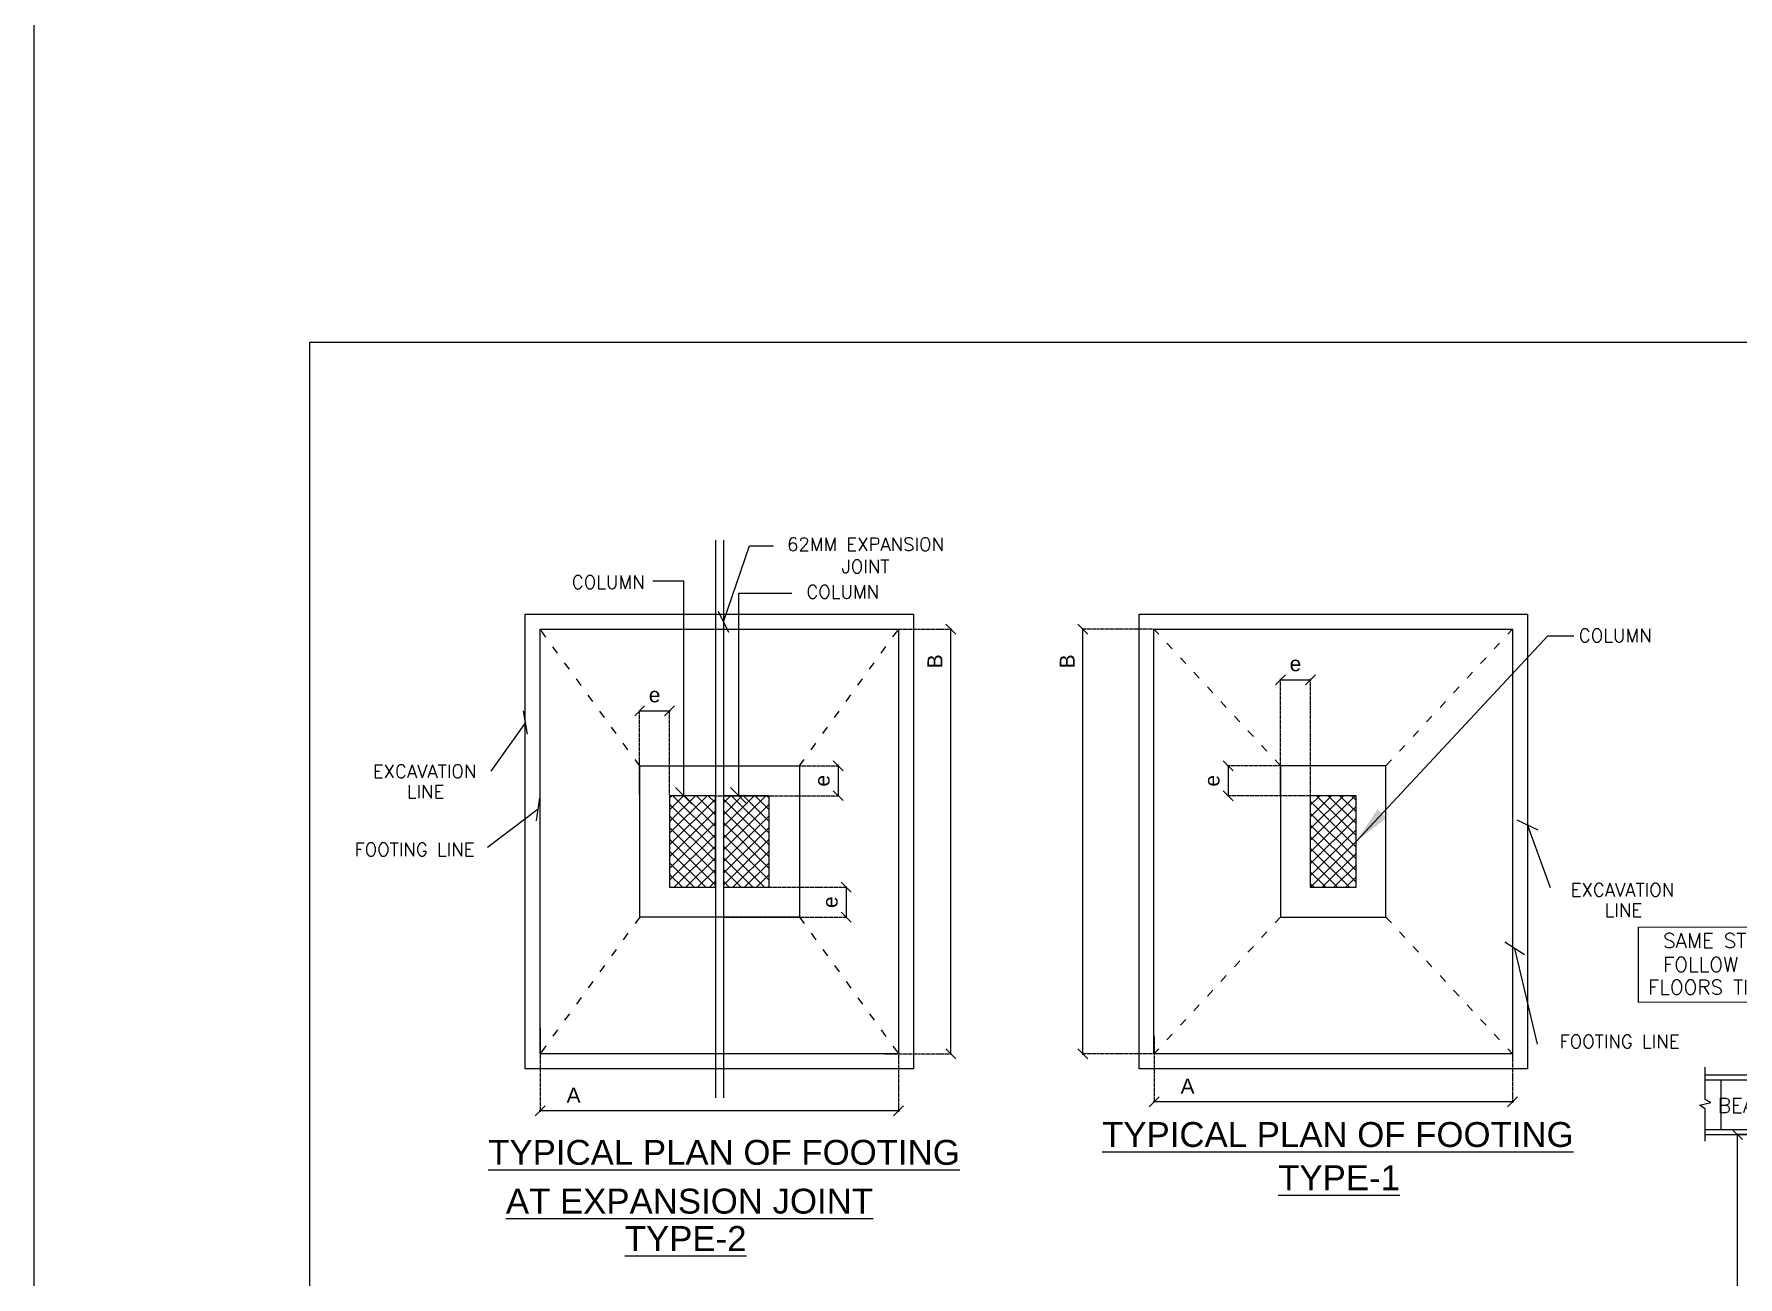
# Model space of a CAD drawing. Header units: inches. Extents: x 719368 to 6315912, y -2624014 to 446967.
# Drawn here: x 5424872 to 5469217, y -2201814 to -2169451 of the extents above; entities that cross this region are included whole.
import ezdxf
from ezdxf.enums import TextEntityAlignment as Align

# ---------------------------------------------------------------- set-up
doc = ezdxf.new("R2010")
doc.units = ezdxf.units.IN
doc.header["$LTSCALE"] = 20
doc.header["$MEASUREMENT"] = 0
doc.header["$PDMODE"] = 3
doc.linetypes.add('ACAD_ISO03W100', pattern=[30, 12, -18])
doc.linetypes.add('DASHED2', pattern=[0.375, 0.25, -0.125])
doc.layers.get('Defpoints').update_dxf_attribs({"lineweight": 25})
for name, color, linetype, lineweight in [('bar1', 42, 'Continuous', 20), ('Col-Hatch', 254, 'Continuous', 20), ('COLUMN', 2, 'Continuous', 25), ('DIM', 7, 'Continuous', 13), ('HIDDEN', 181, 'ACAD_ISO03W100', 18), ('STAIR', 4, 'Continuous', 25), ('Text', 7, 'Continuous', 15), ('WALL', 1, 'Continuous', 18)]:
    doc.layers.add(name, color=color, linetype=linetype, lineweight=lineweight)
doc.styles.add('AREAIL', font='arial.ttf')
doc.styles.add('BOLD', font='arial.ttf')
doc.styles.add('ROMANS1', font='romans.shx', dxfattribs={"height": 200})
doc.styles.add('SMALL', font='romans')
doc.styles.get("Standard").update_dxf_attribs({"font": 'TCCM____.TTF', "height": 100})
doc.dimstyles.new('AA1', dxfattribs={"dimtxt": 80, "dimasz": 80, "dimexe": 0.18, "dimexo": 40, "dimgap": 20, "dimtad": 1, "dimdec": 0, "dimzin": 0, "dimdsep": 46, "dimtxsty": 'Standard', "dimblk": 'OBLIQUE', "dimcen": 0.09, "dimclrd": 256, "dimclre": 256, "dimadec": 0, "dimazin": 0, "dimtfac": 1, "dimtdec": 0, "dimtofl": 0, "dimtmove": 2, "dimatfit": 3, "dimldrblk": 'OBLIQUE', "dimfxl": 1, "dimtolj": 1, "dimtzin": 0, "dimlwd": -1, "dimlwe": -1, "dimarcsym": 0})
doc.dimstyles.new('Copy of S3', dxfattribs={"dimtxt": 200, "dimasz": 150, "dimexe": 5, "dimexo": 5, "dimgap": 50, "dimtad": 1, "dimjust": 1, "dimdec": 0, "dimzin": 3, "dimdsep": 46, "dimtxsty": 'BOLD', "dimblk1": 'OBLIQUE', "dimblk2": 'OBLIQUE', "dimsah": 1, "dimcen": 0.0625, "dimdle": 5, "dimclrd": 230, "dimclre": 251, "dimclrt": 2, "dimadec": 0, "dimazin": 0, "dimtfac": 1, "dimtdec": 0, "dimtix": 1, "dimtofl": 0, "dimtmove": 2, "dimatfit": 3, "dimfxl": 3, "dimtolj": 1, "dimtzin": 2, "dimlwd": -1, "dimlwe": -1, "dimarcsym": 0})
doc.dimstyles.new('PL1', dxfattribs={"dimtxt": 275, "dimasz": 230, "dimexe": 0.18, "dimexo": 12, "dimgap": 30, "dimtad": 1, "dimjust": 1, "dimdec": 0, "dimzin": 0, "dimdsep": 46, "dimtxsty": 'BOLD', "dimblk": 'OBLIQUE', "dimcen": 0.09, "dimclrd": 256, "dimclre": 256, "dimadec": 0, "dimazin": 0, "dimtfac": 1, "dimtdec": 0, "dimtofl": 0, "dimtmove": 0, "dimatfit": 3, "dimfxl": 0.18, "dimtolj": 1, "dimtzin": 0, "dimlwd": -1, "dimlwe": -1, "dimarcsym": 0})
pattern_1 = [(45, (-721285.81, 366642.697), (-35.355339, 35.355339), []), (135, (-721285.81, 366642.697), (-35.355339, -35.355339), [])]

# ---------------------------------------------------------------- blocks, each defined once
blk = doc.blocks.new('_Oblique')
at = {"layer": 'STAIR', "color": 0, "lineweight": -2}
blk.add_line((-0.5, -0.5), (0.5, 0.5), dxfattribs=at)
blk = doc.blocks.new('*D28')
at = {"layer": 'Defpoints', "color": 0, "transparency": 16777216}
for p in [(442874, -619329), (442446, -621889), (442874, -621889)]:
    blk.add_point(p, dxfattribs=at)
at = {"layer": 'DIM', "color": 251, "linetype": 'DASHED2', "transparency": 16777216}
for p, q in [((442869, -619329), (442441, -619329)), ((442869, -621889), (442441, -621889))]:
    blk.add_line(p, q, dxfattribs=at)
at = {"layer": 'DIM', "color": 230, "transparency": 16777216}
blk.add_line((442446, -621894), (442446, -619324), dxfattribs=at)
at = {"layer": 'DIM', "color": 230, "transparency": 16777216, "xscale": 60, "yscale": 60, "zscale": 60}
for p, rotation in [((442446, -619329), 90), ((442446, -621889), 270)]:
    blk.add_blockref('_Oblique', p, dxfattribs=dict(at, rotation=rotation))
at = {"layer": 'DIM', "color": 2, "transparency": 16777216, "insert": (442351, -619523), "char_height": 90, "attachment_point": 5, "rotation": 90, "style": 'BOLD'}
blk.add_mtext('\\A1;B', dxfattribs=at)
blk = doc.blocks.new('*D29')
at = {"layer": 'Defpoints', "color": 0, "transparency": 16777216}
for p in [(443320, -620153), (443974, -620153), (443935, -620333)]:
    blk.add_point(p, dxfattribs=at)
at = {"layer": 'DIM', "color": 251, "linetype": 'DASHED2', "transparency": 16777216}
for p, q in [((443969, -620153), (443315, -620153)), ((443930, -620333), (443315, -620333))]:
    blk.add_line(p, q, dxfattribs=at)
at = {"layer": 'DIM', "color": 230, "transparency": 16777216}
blk.add_line((443320, -620148), (443320, -620338), dxfattribs=at)
at = {"layer": 'DIM', "color": 230, "transparency": 16777216, "xscale": 60, "yscale": 60, "zscale": 60}
for p, rotation in [((443320, -620153), 90), ((443320, -620333), 270)]:
    blk.add_blockref('_Oblique', p, dxfattribs=dict(at, rotation=rotation))
at = {"layer": 'DIM', "color": 2, "transparency": 16777216, "insert": (443224, -620243), "char_height": 90, "attachment_point": 5, "rotation": 90, "style": 'BOLD'}
blk.add_mtext('\\A1;e', dxfattribs=at)
blk = doc.blocks.new('*D30')
at = {"layer": 'Defpoints', "color": 0, "transparency": 16777216}
for p in [(443636, -619634), (443636, -620333), (443816, -620333)]:
    blk.add_point(p, dxfattribs=at)
at = {"layer": 'DIM', "color": 230, "transparency": 16777216}
blk.add_line((443631, -619634), (443821, -619634), dxfattribs=at)
at = {"layer": 'DIM', "color": 251, "linetype": 'DASHED2', "transparency": 16777216}
for p, q in [((443636, -620328), (443636, -619629)), ((443816, -620328), (443816, -619629))]:
    blk.add_line(p, q, dxfattribs=at)
at = {"layer": 'DIM', "color": 230, "transparency": 16777216, "xscale": 60, "yscale": 60, "zscale": 60, "rotation": 180}
blk.add_blockref('_Oblique', (443636, -619634), dxfattribs=at)
at = {"layer": 'DIM', "color": 230, "transparency": 16777216, "xscale": 60, "yscale": 60, "zscale": 60}
blk.add_blockref('_Oblique', (443816, -619634), dxfattribs=at)
at = {"layer": 'DIM', "color": 2, "transparency": 16777216, "insert": (443726, -619538), "char_height": 90, "attachment_point": 5, "style": 'BOLD'}
blk.add_mtext('\\A1;e', dxfattribs=at)
blk = doc.blocks.new('*D31')
at = {"layer": 'Defpoints', "color": 0, "transparency": 16777216}
for p in [(442874, -621775), (445034, -621825), (445034, -622179)]:
    blk.add_point(p, dxfattribs=at)
at = {"layer": 'DIM', "color": 251, "linetype": 'DASHED2', "transparency": 16777216}
for p, q in [((442874, -621780), (442874, -622184)), ((445034, -621830), (445034, -622184))]:
    blk.add_line(p, q, dxfattribs=at)
at = {"layer": 'DIM', "color": 230, "transparency": 16777216}
blk.add_line((445039, -622179), (442869, -622179), dxfattribs=at)
at = {"layer": 'DIM', "color": 230, "transparency": 16777216, "xscale": 60, "yscale": 60, "zscale": 60, "rotation": 180}
blk.add_blockref('_Oblique', (442874, -622179), dxfattribs=at)
at = {"layer": 'DIM', "color": 230, "transparency": 16777216, "xscale": 60, "yscale": 60, "zscale": 60}
blk.add_blockref('_Oblique', (445034, -622179), dxfattribs=at)
at = {"layer": 'DIM', "color": 2, "transparency": 16777216, "insert": (443076, -622084), "char_height": 90, "attachment_point": 5, "style": 'BOLD'}
blk.add_mtext('\\A1;A', dxfattribs=at)
blk = doc.blocks.new('*D23')
at = {"layer": 'Defpoints', "color": 0, "transparency": 16777216}
for p in [(451052, -618515), (451052, -621075), (451453, -621075)]:
    blk.add_point(p, dxfattribs=at)
at = {"layer": 'DIM', "color": 251, "linetype": 'DASHED2', "transparency": 16777216}
for p, q in [((451057, -618515), (451458, -618515)), ((451057, -621075), (451458, -621075))]:
    blk.add_line(p, q, dxfattribs=at)
at = {"layer": 'DIM', "color": 230, "transparency": 16777216}
blk.add_line((451453, -621080), (451453, -618510), dxfattribs=at)
at = {"layer": 'DIM', "color": 230, "transparency": 16777216, "xscale": 60, "yscale": 60, "zscale": 60}
for p, rotation in [((451453, -618515), 90), ((451453, -621075), 270)]:
    blk.add_blockref('_Oblique', p, dxfattribs=dict(at, rotation=rotation))
at = {"layer": 'DIM', "color": 2, "transparency": 16777216, "insert": (451358, -618709), "char_height": 90, "attachment_point": 5, "rotation": 90, "style": 'BOLD'}
blk.add_mtext('\\A1;B', dxfattribs=at)
blk = doc.blocks.new('*D24')
at = {"layer": 'Defpoints', "color": 0, "transparency": 16777216}
for p in [(450035, -619339), (450775, -619339), (450035, -619519)]:
    blk.add_point(p, dxfattribs=at)
at = {"layer": 'DIM', "color": 251, "linetype": 'DASHED2', "transparency": 16777216}
for p, q in [((450040, -619339), (450780, -619339)), ((450040, -619519), (450780, -619519))]:
    blk.add_line(p, q, dxfattribs=at)
at = {"layer": 'DIM', "color": 230, "transparency": 16777216}
blk.add_line((450775, -619334), (450775, -619524), dxfattribs=at)
at = {"layer": 'DIM', "color": 230, "transparency": 16777216, "xscale": 60, "yscale": 60, "zscale": 60}
for p, rotation in [((450775, -619339), 90), ((450775, -619519), 270)]:
    blk.add_blockref('_Oblique', p, dxfattribs=dict(at, rotation=rotation))
at = {"layer": 'DIM', "color": 2, "transparency": 16777216, "insert": (450679, -619429), "char_height": 90, "attachment_point": 5, "rotation": 90, "style": 'BOLD'}
blk.add_mtext('\\A1;e', dxfattribs=at)
blk = doc.blocks.new('*D25')
at = {"layer": 'Defpoints', "color": 0, "transparency": 16777216}
for p in [(449579, -619008), (449579, -619519), (449759, -619519)]:
    blk.add_point(p, dxfattribs=at)
at = {"layer": 'DIM', "color": 230, "transparency": 16777216}
blk.add_line((449574, -619008), (449764, -619008), dxfattribs=at)
at = {"layer": 'DIM', "color": 251, "linetype": 'DASHED2', "transparency": 16777216}
for p, q in [((449579, -619514), (449579, -619003)), ((449759, -619514), (449759, -619003))]:
    blk.add_line(p, q, dxfattribs=at)
at = {"layer": 'DIM', "color": 230, "transparency": 16777216, "xscale": 60, "yscale": 60, "zscale": 60, "rotation": 180}
blk.add_blockref('_Oblique', (449579, -619008), dxfattribs=at)
at = {"layer": 'DIM', "color": 230, "transparency": 16777216, "xscale": 60, "yscale": 60, "zscale": 60}
blk.add_blockref('_Oblique', (449759, -619008), dxfattribs=at)
at = {"layer": 'DIM', "color": 2, "transparency": 16777216, "insert": (449669, -618912), "char_height": 90, "attachment_point": 5, "style": 'BOLD'}
blk.add_mtext('\\A1;e', dxfattribs=at)
blk = doc.blocks.new('*D26')
at = {"layer": 'Defpoints', "color": 0, "transparency": 16777216}
for p in [(450083, -620071), (450823, -620071), (450083, -620251)]:
    blk.add_point(p, dxfattribs=at)
at = {"layer": 'DIM', "color": 251, "linetype": 'DASHED2', "transparency": 16777216}
for p, q in [((450088, -620071), (450828, -620071)), ((450088, -620251), (450828, -620251))]:
    blk.add_line(p, q, dxfattribs=at)
at = {"layer": 'DIM', "color": 230, "transparency": 16777216}
blk.add_line((450823, -620066), (450823, -620256), dxfattribs=at)
at = {"layer": 'DIM', "color": 230, "transparency": 16777216, "xscale": 60, "yscale": 60, "zscale": 60}
for p, rotation in [((450823, -620071), 90), ((450823, -620251), 270)]:
    blk.add_blockref('_Oblique', p, dxfattribs=dict(at, rotation=rotation))
at = {"layer": 'DIM', "color": 2, "transparency": 16777216, "insert": (450727, -620161), "char_height": 90, "attachment_point": 5, "rotation": 90, "style": 'BOLD'}
blk.add_mtext('\\A1;e', dxfattribs=at)
blk = doc.blocks.new('*D27')
at = {"layer": 'Defpoints', "color": 0, "transparency": 16777216}
for p in [(448979, -620916), (451139, -620965), (451139, -621419)]:
    blk.add_point(p, dxfattribs=at)
at = {"layer": 'DIM', "color": 251, "linetype": 'DASHED2', "transparency": 16777216}
for p, q in [((448979, -620921), (448979, -621424)), ((451139, -620970), (451139, -621424))]:
    blk.add_line(p, q, dxfattribs=at)
at = {"layer": 'DIM', "color": 230, "transparency": 16777216}
blk.add_line((451144, -621419), (448974, -621419), dxfattribs=at)
at = {"layer": 'DIM', "color": 230, "transparency": 16777216, "xscale": 60, "yscale": 60, "zscale": 60, "rotation": 180}
blk.add_blockref('_Oblique', (448979, -621419), dxfattribs=at)
at = {"layer": 'DIM', "color": 230, "transparency": 16777216, "xscale": 60, "yscale": 60, "zscale": 60}
blk.add_blockref('_Oblique', (451139, -621419), dxfattribs=at)
at = {"layer": 'DIM', "color": 2, "transparency": 16777216, "insert": (449181, -621324), "char_height": 90, "attachment_point": 5, "style": 'BOLD'}
blk.add_mtext('\\A1;A', dxfattribs=at)
blk = doc.blocks.new('*D162')
at = {"layer": 'Defpoints', "color": 0, "transparency": 16777216}
for p in [(326707, -587070), (326060, -595133), (326707, -595133)]:
    blk.add_point(p, dxfattribs=at)
at = {"layer": 'DIM', "color": 251, "linetype": 'DASHED2', "transparency": 16777216}
for p, q in [((326702, -587070), (326055, -587070)), ((326702, -595133), (326055, -595133))]:
    blk.add_line(p, q, dxfattribs=at)
at = {"layer": 'DIM', "color": 230, "transparency": 16777216}
blk.add_line((326060, -595138), (326060, -587065), dxfattribs=at)
at = {"layer": 'DIM', "color": 230, "transparency": 16777216, "xscale": 150, "yscale": 150, "zscale": 150}
for p, rotation in [((326060, -587070), 90), ((326060, -595133), 270)]:
    blk.add_blockref('_Oblique', p, dxfattribs=dict(at, rotation=rotation))
at = {"layer": 'DIM', "color": 2, "transparency": 16777216, "insert": (325889, -590896), "char_height": 150, "attachment_point": 5, "rotation": 90, "style": 'BOLD'}
blk.add_mtext('\\A1;<H>', dxfattribs=at)
blk = doc.blocks.new('FO')
at = {"layer": 'Col-Hatch'}
h = blk.add_hatch(dxfattribs=at)
h.set_pattern_fill('ANSI37', color=256, scale=400, style=0)
h.set_pattern_definition([(45, (-723441.18, 365957.37), (-35.355339, 35.355339), []), (135, (-723441.18, 365957.37), (-35.355339, -35.355339), [])])
h.paths.add_polyline_path([(443815.5, -620885), (444091.5, -620885), (444091.5, -620333), (443815.5, -620333)])
at = {"layer": 'HIDDEN', "linetype": 'ACAD_ISO03W100', "ltscale": 0.2}
for p, q in [((443635.5, -620153), (442873.5, -619329.1)), ((444271.5, -620153), (445033.5, -619329.1)), ((443635.5, -621065), (442873.5, -621889)), ((444271.5, -621065), (445033.5, -621889))]:
    blk.add_line(p, q, dxfattribs=at)
at = {"layer": 'WALL'}
blk.add_line((443953.5, -619329.1), (445033.5, -619329.1), dxfattribs=at)
for points in [[(442783.5, -619239.1), (445123.5, -619239.1), (445123.5, -621979), (442783.5, -621979)], [(442873.5, -619329.1), (445033.5, -619329.1), (445033.5, -621889), (442873.5, -621889)], [(443635.5, -621065), (444271.5, -621065), (444271.5, -620153), (443635.5, -620153)], [(443815.5, -620885), (444091.5, -620885), (444091.5, -620333), (443815.5, -620333)]]:
    blk.add_lwpolyline(points, close=True, dxfattribs=at)
at = {"layer": 'DIM', "lineweight": 25, "style": 'ROMANS1'}
for s, p in [('COLUMN', (445652.6, -619367.8)), ('EXCAVATION', (445696.2, -620900.1)), ('LINE', (445701.8, -621022.7)), ('FOOTING LINE', (445678.4, -621814.9))]:
    blk.add_text(s, height=80, dxfattribs=at).set_placement(p, align=Align.MIDDLE)
at = {"layer": 'DIM', "ltscale": 0.04, "style": 'BOLD'}
for s, p in [('%%UTYPICAL PLAN OF FOOTING', (443981.6, -622375.1)), ('%%UTYPE-1', (443988.8, -622635.8))]:
    blk.add_text(s, height=150, dxfattribs=at).set_placement(p, align=Align.MIDDLE)
at = {"layer": 'DIM'}
for base, p1, p2, text, picture, middle in [((442445.7, -621889), (442873.5, -619329.1), (442873.5, -621889), 'B', '*D28', (442350.7, -619523)), ((443319.5, -620153), (443934.8, -620333), (443974.2, -620153), 'e', '*D29', (443223.8, -620243))]:
    dim = blk.add_linear_dim(base=base, p1=p1, p2=p2, angle=90, text=text, dimstyle='Copy of S3', override={"dimtxt": 90, "dimasz": 60}, dxfattribs=at)
    dim.commit()
    dim.dimension.update_dxf_attribs({"geometry": picture, "text_midpoint": middle})
for base, p1, p2, text, picture, middle in [((443635.5, -619634), (443815.5, -620333), (443635.5, -620333), 'e', '*D30', (443725.5, -619538.3)), ((445033.5, -622179.2), (442873.5, -621775.4), (445033.5, -621824.6), 'A', '*D31', (443075.6, -622084.2))]:
    dim = blk.add_linear_dim(base=base, p1=p1, p2=p2, text=text, dimstyle='Copy of S3', override={"dimtxt": 90, "dimasz": 60}, dxfattribs=at)
    dim.commit()
    dim.dimension.update_dxf_attribs({"geometry": picture, "text_midpoint": middle})
at = {"layer": 'DIM', "ltscale": 50}
blk.add_leader([(444091.5, -620609), (445245.8, -619370.1), (445404, -619370.1)], dimstyle='PL1', override={"dimgap": 30, "dimtad": 0}, dxfattribs=at)
at = {"layer": 'DIM'}
for points in [[(445125, -620510.8), (445259.7, -620886.9)], [(445046.7, -621253.9), (445181.4, -621830)]]:
    blk.add_leader(points, dimstyle='AA1', override={"dimasz": 100, "dimtxsty": 'AREAIL'}, dxfattribs=at)
blk = doc.blocks.new('FOOT')
at = {"layer": 'Col-Hatch'}
h = blk.add_hatch(dxfattribs=at)
h.set_pattern_fill('ANSI37', color=256, scale=400, style=0)
h.set_pattern_definition(pattern_1)
h.paths.add_polyline_path([(449759.3, -620071.2), (450035.3, -620071.2), (450035.3, -619519.2), (449759.3, -619519.2)])
h = blk.add_hatch(dxfattribs=at)
h.set_pattern_fill('ANSI37', color=256, scale=400, style=0)
h.set_pattern_definition(pattern_1)
h.paths.add_polyline_path([(450083.3, -620071.2), (450359.3, -620071.2), (450359.3, -619519.2), (450083.3, -619519.2)])
at = {"layer": 'DIM'}
for p, q in [((450035.3, -617979.6), (450035.3, -621340.9)), ((450083.3, -617979.6), (450083.3, -621340.9))]:
    blk.add_line(p, q, dxfattribs=at)
at = {"layer": 'HIDDEN', "linetype": 'ACAD_ISO03W100', "ltscale": 0.2}
for p, q in [((449579.3, -619339.2), (448979.3, -618515.2)), ((450541.7, -619339.2), (451139.3, -618515.2)), ((449579.3, -620251.2), (448979.3, -621075.2)), ((450541.7, -620251.2), (451139.3, -621075.2))]:
    blk.add_line(p, q, dxfattribs=at)
at = {"layer": 'WALL'}
blk.add_line((450059.3, -618515.2), (451139.3, -618515.2), dxfattribs=at)
for points in [[(448889.3, -618425.2), (451229.3, -618425.2), (451229.3, -621165.2), (448889.3, -621165.2)], [(448979.3, -618515.2), (451139.3, -618515.2), (451139.3, -621075.2), (448979.3, -621075.2)], [(449579.3, -619339.2), (450541.7, -619339.2), (450541.7, -620251.2), (449579.3, -620251.2)], [(449759.3, -620071.2), (450035.3, -620071.2), (450035.3, -619519.2), (449759.3, -619519.2)], [(450083.3, -620071.2), (450359.3, -620071.2), (450359.3, -619519.2), (450083.3, -619519.2)]]:
    blk.add_lwpolyline(points, close=True, dxfattribs=at)
at = {"layer": 'DIM', "lineweight": 25, "style": 'ROMANS1'}
for s, p in [('COLUMN', (449389.6, -618231.7)), ('COLUMN', (450802.6, -618290.3)), ('EXCAVATION', (448283.3, -619372.2)), ('LINE', (448288.9, -619494.8)), ('FOOTING LINE', (448222.4, -619843.5))]:
    blk.add_text(s, height=80, dxfattribs=at).set_placement(p, align=Align.MIDDLE)
at = {"layer": 'DIM', "ltscale": 0.04, "style": 'BOLD'}
for s, p in [('%%UTYPICAL PLAN OF FOOTING', (450087.3, -621668.9)), ('%%UTYPE-2', (449856.1, -622187.2))]:
    blk.add_text(s, height=150, dxfattribs=at).set_placement(p, align=Align.MIDDLE)
at = {"layer": 'DIM', "lineweight": 25, "insert": (450940, -618070.6), "char_height": 80, "width": 4604.587, "attachment_point": 5, "style": 'ROMANS1'}
blk.add_mtext('62MM EXPANSION\\PJOINT', dxfattribs=at)
at = {"layer": 'DIM', "ltscale": 0.04, "insert": (449879.1, -621964), "char_height": 150, "width": 5295.275, "attachment_point": 5, "style": 'BOLD'}
blk.add_mtext('{\\LAT EXPANSION JOINT}', dxfattribs=at)
at = {"layer": 'DIM'}
for base, p1, p2, text, picture, middle in [((451452.9, -621075.2), (451052.1, -618515.2), (451052.1, -621075.2), 'B', '*D23', (451357.9, -618709.2)), ((450775.1, -619339.2), (450035.3, -619519.2), (450035.3, -619339.2), 'e', '*D24', (450679.3, -619429.2)), ((450823.1, -620071.2), (450083.3, -620251.2), (450083.3, -620071.2), 'e', '*D26', (450727.3, -620161.2))]:
    dim = blk.add_linear_dim(base=base, p1=p1, p2=p2, angle=90, text=text, dimstyle='Copy of S3', override={"dimtxt": 90, "dimasz": 60}, dxfattribs=at)
    dim.commit()
    dim.dimension.update_dxf_attribs({"geometry": picture, "text_midpoint": middle})
for base, p1, p2, text, picture, middle in [((449579.3, -619007.6), (449759.3, -619519.2), (449579.3, -619519.2), 'e', '*D25', (449669.3, -618911.9)), ((451139.3, -621419.1), (448979.3, -620915.9), (451139.3, -620965.1), 'A', '*D27', (449181.4, -621324.1))]:
    dim = blk.add_linear_dim(base=base, p1=p1, p2=p2, text=text, dimstyle='Copy of S3', override={"dimtxt": 90, "dimasz": 60}, dxfattribs=at)
    dim.commit()
    dim.dimension.update_dxf_attribs({"geometry": picture, "text_midpoint": middle})
for points in [[(450083.3, -618470.7), (450240.3, -618013.2), (450384.5, -618013.8)], [(449844.8, -619519.2), (449844.8, -618226.3), (449657.8, -618226.3)], [(450177.2, -619519.2), (450177.2, -618298.4), (450495.2, -618298.4)], [(448891.9, -619078), (448682.3, -619371.6)], [(448968.2, -619601.1), (448661.4, -619831)]]:
    blk.add_leader(points, dimstyle='AA1', override={"dimasz": 100, "dimtxsty": 'AREAIL'}, dxfattribs=at)
blk = doc.blocks.new('COLU')
at = {"layer": 'bar1', "ltscale": 0.04}
for p, q in [((325583.861, -586261.107), (329113.102, -586261.107)), ((325822.676, -586996.335), (325822.676, -586261.107)), ((325583.861, -586996.335), (329113.102, -586996.335))]:
    blk.add_line(p, q, dxfattribs=at)
at = {"layer": 'DIM'}
blk.add_lwpolyline([(324599.402, -584006.104), (331483.949, -583988.809), (331483.949, -585101.577), (324599.402, -585118.872)], close=True, dxfattribs=at)
at = {"layer": 'WALL', "lineweight": 15}
for p, q in [((325583.861, -586187.585), (329113.102, -586187.585)), ((325583.861, -587069.858), (326992.88, -587069.858))]:
    blk.add_line(p, q, dxfattribs=at)
blk.add_lwpolyline([(325583.861, -587168.279), (325583.861, -586689.712), (325498.732, -586638.102), (325667.85, -586598.184), (325583.861, -586553.949), (325583.861, -586075.007)], dxfattribs=at)
at = {"layer": 'Text', "style": 'SMALL'}
for s, p in [('SAME STIRRUPS DETAIL SHALL ', (324961.376, -584310.886)), ('FOLLOW FOR SUBSEQUENT ', (324961.376, -584665.237)), ('FLOORS TILL TERRACE FLOOR LEVEL', (324738.067, -585000.325)), ('BEAMS', (325770.573, -586750.746))]:
    blk.add_text(s, height=215.985, dxfattribs=at).set_placement(p)
at = {"layer": 'DIM'}
dim = blk.add_linear_dim(base=(326059.645, -595133.269), p1=(326707.166, -587069.858), p2=(326707.166, -595133.269), angle=90, text='<H>', dimstyle='Copy of S3', override={"dimtxt": 150}, dxfattribs=at)
dim.commit()
dim.dimension.update_dxf_attribs({"geometry": '*D162', "text_midpoint": (325888.649, -590896.095), "dimtype": 160})

msp = doc.modelspace()

# ---------------------------------------------------------------- linework, layer by layer
at = {"layer": 'DIM'}
for points in [[(5424872.2914, -2069087.5328), (5557835.631, -2069087.5328), (5557835.631, -2255131.986), (5424872.2914, -2255131.986)], [(5526678.6675, -2243423.9188), (5432049.132, -2243423.9188), (5432049.132, -2177470.6732), (5526678.6675, -2177470.6732)]]:
    msp.add_lwpolyline(points, close=True, dxfattribs=at)

# ---------------------------------------------------------------- block references
at = {"layer": 'COLUMN'}
for name, p, xscale, yscale, zscale in [('FOOT', (3498451.651, 487039.4163), 4.320000000065193, 4.320000000065193, 4.320000000065193), ('FO', (3540804.3726, 490555.1627), 4.320000000065193, 4.320000000065193, 4.320000000065193), ('COLU', (4895336.0249, -1164859.9952), 1.759999999776483, 1.759999999776483, 1.759999999776483)]:
    msp.add_blockref(name, p, dxfattribs=dict(at, xscale=xscale, yscale=yscale, zscale=zscale))

doc.saveas('drawing.dxf')
